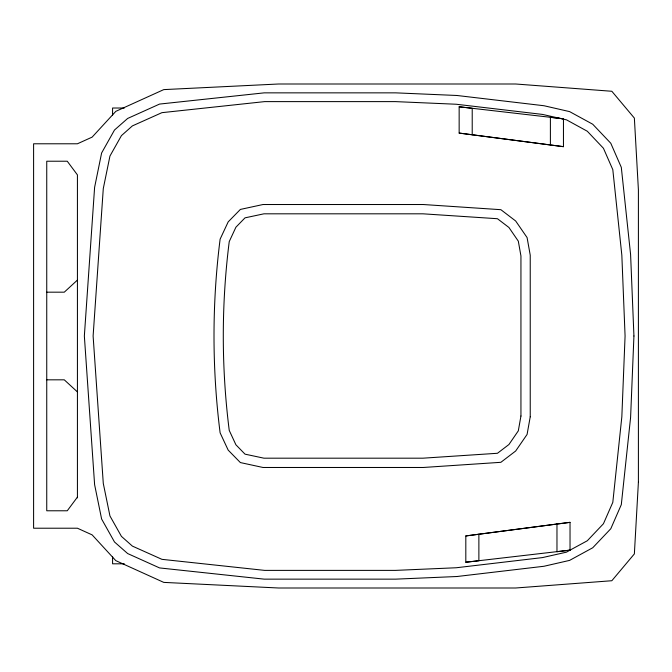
<?xml version="1.0" encoding="UTF-8"?>
<svg xmlns="http://www.w3.org/2000/svg" width="672" height="672" viewBox="0 0 672 672"><rect width="100%" height="100%" fill="white"/><g stroke="black" fill="none" stroke-linecap="round" stroke-linejoin="round"><path stroke-width="1.01" d="M77.423 497.104L67.259 510.779L46.746 510.779L46.746 161.221L67.259 161.221L77.423 174.896L77.423 497.86M77.423 280.081L64.277 292.177L46.746 292.177M570.032 550.133L566.521 552.149L542.506 557.584L456.263 567.756L395.43 570.385L264.65 570.385L161.927 559.339L132.384 546.101L121.43 536.374L109.948 515.953L103.286 483.428L93.114 336L103.286 188.572L109.948 156.047L121.43 135.626L132.384 125.899L161.927 112.661L264.65 101.615L395.43 101.615L456.263 104.244L542.506 114.416L566.521 119.851L587.303 131.242L603.431 148.252L612.805 169.638L621.835 255.184L625.078 336L621.835 416.816L612.805 502.362L603.431 523.748L587.303 540.758L570.032 550.133L556.97 551.712L556.97 524.017L570.032 522.346L570.032 550.133L465.814 562.229L465.814 535.937L570.032 522.346M465.814 535.937L556.97 524.017M465.814 562.229L478.876 560.742L478.876 534.265M124.32 108.016L112.577 108.016L112.577 115.231M46.746 379.823L64.277 379.823L77.423 391.919M124.32 563.808L112.577 563.808L112.577 556.592M459.152 106.789L472.214 108.276L472.214 134.753L563.455 146.672L563.455 118.801L459.152 106.789L459.152 133.081L563.455 146.672M563.455 118.801L550.393 117.306L550.393 145.009M459.152 133.081L472.214 134.753M633.931 336L630.596 417.43L621.306 504.647L610.789 528.746L592.729 547.764L569.596 560.389L544.001 566.261L456.96 576.517L395.69 579.146L264.214 579.146L159.558 567.924L127.655 553.552L114.5 541.985L101.615 519.019L94.609 484.655L84.353 336L94.609 187.345L101.615 152.981L114.5 130.015L127.655 118.448L159.558 104.076L264.214 92.854L395.69 92.854L456.96 95.483L544.001 105.739L569.596 111.611L592.729 124.236L610.789 143.254L621.306 167.353L630.596 254.57L633.931 336M638.4 482.202L634.368 553.904L611.839 580.726L515.684 588L278.586 588L163.766 582.389L115.819 560.65L92.148 534.887L77.423 528.217L33.6 528.217L33.6 143.783L77.423 143.783L92.148 137.113L115.819 111.35L163.766 89.611L278.586 84L515.684 84L611.839 91.274L634.368 118.096L638.4 189.798L638.4 482.202M520.943 416.027L518.314 430.836L508.939 444.511L497.456 453.281L422.948 458.186L263.953 458.186L245.02 454.154L235.897 444.78L229.236 430.399A753.253 753.253 0 0 1 229.236 241.601L235.897 227.22L245.02 217.846L263.953 213.814L422.948 213.814L497.456 218.719L508.939 227.489L518.314 241.164L520.943 255.973L520.943 416.027M530.233 416.816L527.083 434.431L515.684 450.996L500.875 462.311L423.301 467.477L262.987 467.477L240.374 462.571L228.186 450.122L220.122 432.852A770.255 770.255 0 0 1 220.122 239.148L228.186 221.878L240.374 209.429L262.987 204.523L423.301 204.523L500.875 209.689L515.684 221.004L527.083 237.569L530.233 255.184L530.233 416.816"/></g></svg>
